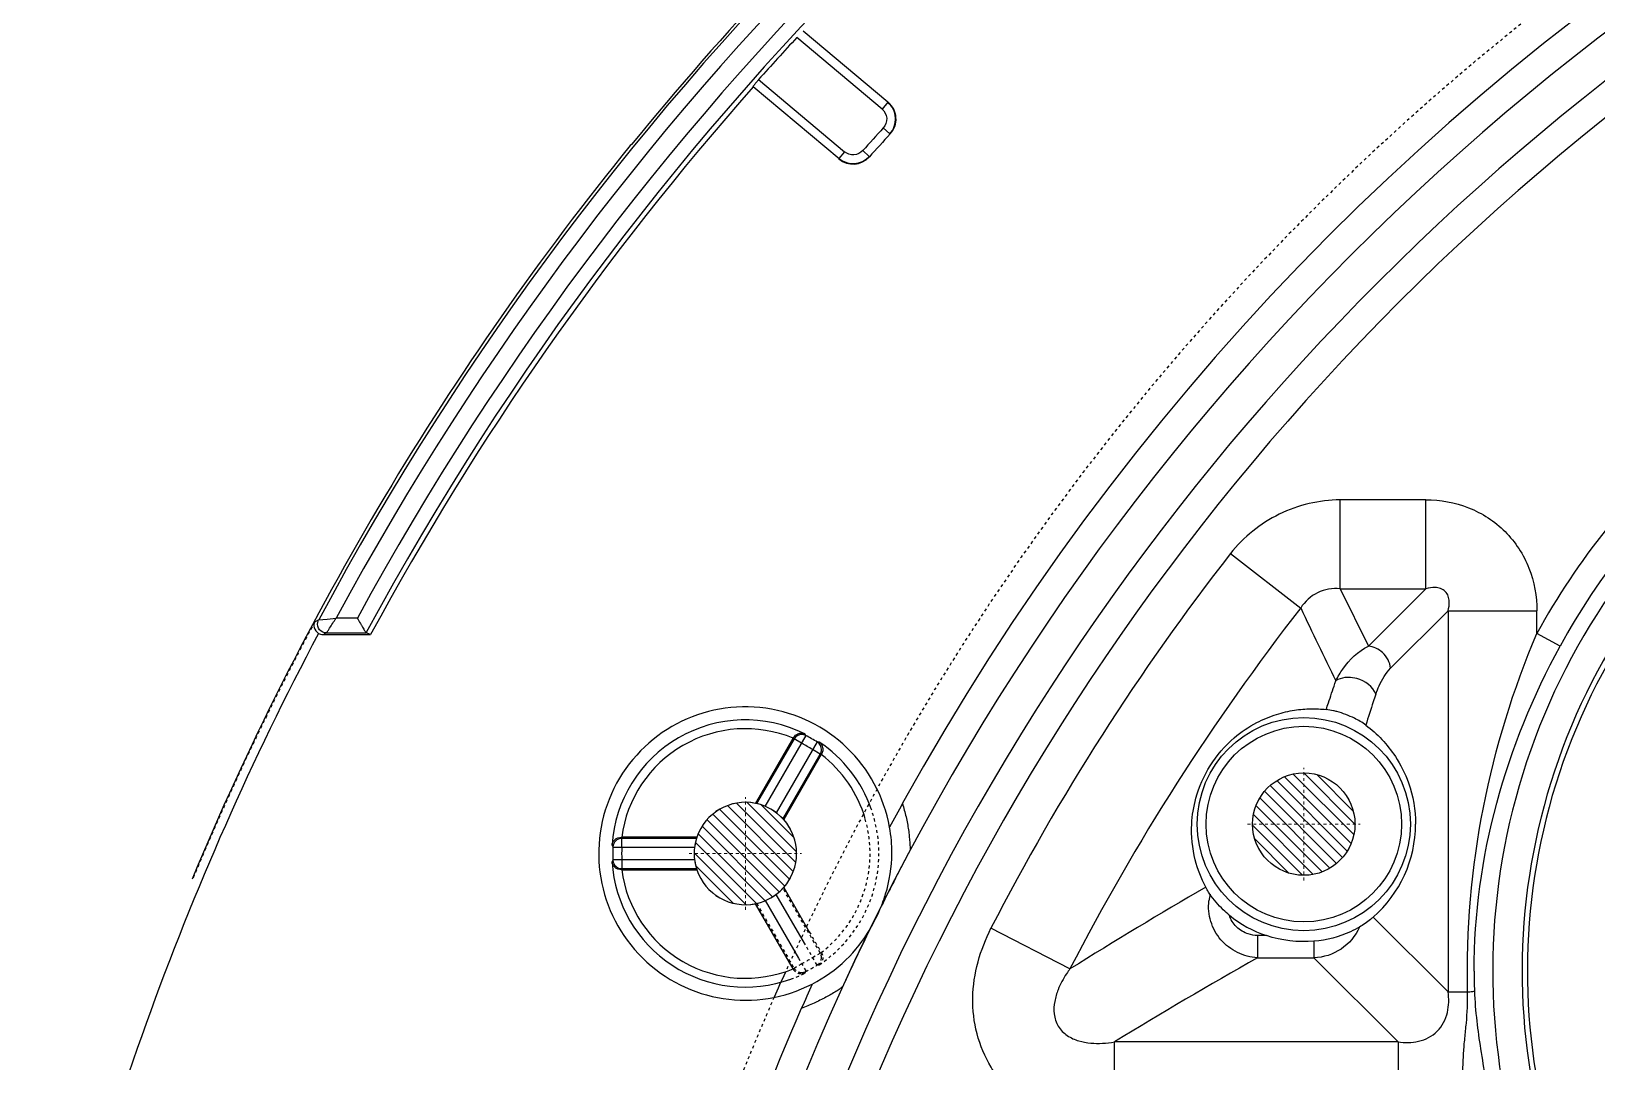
# Model space of a CAD drawing. Header units: millimetres. Extents: x 2432 to 4206, y 1282 to 1824.
# Drawn here: x 3735.4 to 3788.9, y 1583 to 1618.2 of the extents above; entities that cross this region are included whole.
import ezdxf

# ---------------------------------------------------------------- set-up
doc = ezdxf.new("R2010")
doc.units = ezdxf.units.MM
doc.linetypes.add('CENTER', pattern=[0.6, 0.375, -0.075, 0.075, -0.075])
doc.linetypes.add('HIDDEN', pattern=[0.2, 0.1, -0.1])
doc.layers.add('21', color=7, linetype='Continuous')
doc.layers.add('insert', color=85, linetype='Continuous', lineweight=20)

# ---------------------------------------------------------------- blocks, each defined once
blk = doc.blocks.new('insert_cir_3.5')
at = {"layer": 'insert'}
h = blk.add_hatch(dxfattribs=at)
h.set_pattern_fill('_ANSI31', color=123, scale=0.0875, angle=90, style=0)
h.set_pattern_definition([(135, (-3527.1127, 221.18007), (-0.196443103, -0.196443103), [])])
h.paths.add_polyline_path([(-1.75, 0, 1), (1.75, 0, 1)])
at = {"layer": 'insert', "color": 1, "linetype": 'CENTER', "ltscale": 0.108846}
for p, q in [((0, -1.925), (0, 1.925)), ((-1.925, 0), (1.925, 0))]:
    blk.add_line(p, q, dxfattribs=at)
at = {"layer": 'insert'}
blk.add_circle((0, 0), 1.75, dxfattribs=at)

msp = doc.modelspace()

# ---------------------------------------------------------------- linework, layer by layer
at = {"layer": '21', "color": 7, "linetype": 'Continuous'}
for p, q in [((3764.68, 1615.768), (3761.788, 1618.195)), ((3764.487, 1615.539), (3761.572, 1617.985)), ((3760.266, 1616.544), (3763.206, 1614.077)), ((3760.08, 1616.295), (3760.078, 1616.311)), ((3763.015, 1613.832), (3760.08, 1616.295)), ((3764.68, 1615.768), (3764.487, 1615.539)), ((3764.697, 1615.769), (3764.68, 1615.768)), ((3764.529, 1614.89), (3764.75, 1614.687)), ((3764.75, 1614.687), (3764.766, 1614.688)), ((3763.206, 1614.077), (3763.014, 1613.847)), ((3764.052, 1613.92), (3763.829, 1614.121)), ((3764.053, 1613.904), (3764.052, 1613.92)), ((3763.014, 1613.847), (3763.015, 1613.832)), ((3780.151, 1599.139), (3780.151, 1602.18)), ((3783.08, 1602.18), (3780.151, 1602.18)), ((3783.08, 1599.139), (3783.08, 1602.18)), ((3776.402, 1600.347), (3778.802, 1598.479)), ((3780.151, 1599.139), (3781.118, 1597.177)), ((3780.151, 1599.139), (3783.08, 1599.139)), ((3781.118, 1597.177), (3783.08, 1599.139)), ((3783.84, 1598.379), (3781.878, 1596.417)), ((3783.84, 1598.379), (3783.84, 1585.356)), ((3783.84, 1598.379), (3786.881, 1598.379)), ((3786.881, 1597.611), (3786.881, 1598.379)), ((3745.088, 1598.012), (3745.222, 1598.071)), ((3745.222, 1598.072), (3745.51, 1598.099)), ((3745.51, 1598.099), (3745.819, 1598.128)), ((3746.544, 1598.128), (3745.819, 1598.128)), ((3745.365, 1597.573), (3746.999, 1597.573)), ((3745.487, 1597.628), (3746.842, 1597.628)), ((3746.999, 1597.573), (3746.842, 1597.628)), ((3787.673, 1597.179), (3786.881, 1597.611)), ((3779.972, 1595.894), (3780.004, 1595.989)), ((3760.493, 1591.698), (3761.889, 1594.115)), ((3761.875, 1594.122), (3761.842, 1594.178)), ((3760.162, 1591.801), (3761.447, 1594.027)), ((3761.477, 1594.004), (3760.233, 1591.849)), ((3762.264, 1593.899), (3760.868, 1591.482)), ((3761.738, 1593.854), (3761.477, 1594.004)), ((3762.374, 1593.487), (3762.113, 1593.638)), ((3762.341, 1593.89), (3762.277, 1593.89)), ((3762.408, 1593.472), (3761.123, 1591.246)), ((3761.129, 1591.331), (3762.374, 1593.487)), ((3755.254, 1590.374), (3755.286, 1590.318)), ((3758.153, 1590.641), (3755.578, 1590.641)), ((3755.587, 1590.302), (3755.587, 1590.604)), ((3758.076, 1590.604), (3755.587, 1590.604)), ((3755.286, 1589.854), (3755.254, 1589.798)), ((3755.285, 1590.302), (3758.076, 1590.302)), ((3758.076, 1589.87), (3755.285, 1589.87)), ((3755.587, 1589.87), (3755.587, 1589.569)), ((3755.578, 1589.531), (3758.153, 1589.531)), ((3755.587, 1589.569), (3758.076, 1589.569)), ((3761.123, 1588.926), (3761.998, 1587.412)), ((3761.447, 1586.145), (3760.162, 1588.371)), ((3760.493, 1588.474), (3761.626, 1586.513)), ((3761.834, 1587.017), (3760.868, 1588.69)), ((3781.284, 1587.912), (3783.84, 1585.356)), ((3770.913, 1586.14), (3768.211, 1587.534)), ((3777.321, 1587.279), (3777.321, 1586.519)), ((3777.631, 1587.279), (3777.321, 1587.279)), ((3779.257, 1587.087), (3779.257, 1586.519)), ((3777.321, 1586.519), (3779.257, 1586.519)), ((3782.13, 1583.646), (3779.257, 1586.519)), ((3783.84, 1585.356), (3784.51, 1585.356)), ((3772.434, 1580.605), (3772.434, 1583.646)), ((3782.13, 1583.646), (3772.434, 1583.646)), ((3782.13, 1583.646), (3782.13, 1580.605))]:
    msp.add_line(p, q, dxfattribs=at)
at = {"layer": '21', "color": 8, "linetype": 'HIDDEN'}
for p, q in [((3755.922, 1614.322), (3755.877, 1614.292)), ((3745.487, 1597.628), (3745.365, 1597.573)), ((3760.233, 1591.849), (3760.2, 1591.793)), ((3761.097, 1591.275), (3761.129, 1591.331)), ((3758.141, 1590.604), (3758.076, 1590.604)), ((3758.076, 1589.569), (3758.141, 1589.569)), ((3762.374, 1586.685), (3761.097, 1588.897)), ((3760.2, 1588.38), (3761.477, 1586.168)), ((3761.998, 1587.412), (3762.408, 1586.7)), ((3762.264, 1586.273), (3761.834, 1587.017)), ((3762.113, 1586.535), (3762.374, 1586.685)), ((3761.477, 1586.168), (3761.738, 1586.318)), ((3761.626, 1586.513), (3761.889, 1586.057)), ((3761.842, 1585.994), (3761.875, 1586.05)), ((3762.277, 1586.282), (3762.341, 1586.282))]:
    msp.add_line(p, q, dxfattribs=at)
at = {"layer": '21', "color": 7, "linetype": 'Continuous'}
for radius in [3.644, 3.343, 1.75]:
    msp.add_circle((3778.908, 1591.091), radius, dxfattribs=at)
for centre, radius, start, end in [((3835.188, 1549.886), 102.057, 14.96291, 151.82661), ((3835.188, 1549.886), 101.558, 14.96291, 151.63947), ((3835.188, 1549.886), 100.92, 15.05965, 151.44394), ((3835.188, 1549.886), 100.421, 15.05965, 151.60566), ((3841.218, 1549.886), 86.816, 91.13101, 151.13064), ((3841.218, 1549.886), 85.811, 91.12889, 269.34896), ((3841.218, 1549.886), 84.503, 92.75328, 175.97781), ((3841.218, 1549.886), 83.513, 92.75328, 175.96569), ((3835.188, 1549.886), 102.152, 132.52014, 140.8918), ((3835.188, 1549.886), 100.283, 137.22929, 138.34033), ((3835.188, 1549.886), 100.256, 138.51771, 151.59809), ((3764.197, 1615.194), 0.75, 317.4653, 49.9215), ((3764.216, 1615.195), 0.749, 317.3424, 50.0361), ((3835.188, 1549.886), 96.011, 137.38666, 138.00747), ((3835.188, 1549.886), 95.7, 137.37957, 138.01402), ((3835.188, 1549.886), 102.168, 140.92067, 157.36202), ((3763.495, 1614.422), 0.75, 230.0472, 317.9603), ((3763.496, 1614.405), 0.748, 229.95, 318.0626), ((3808.053, 1586.066), 22.684, 90, 295), ((3808.053, 1586.066), 21.679, 90, 295), ((3808.053, 1586.066), 21.5, 90, 295), ((3808.053, 1586.066), 24.115, 131.0428, 151.3972), ((3808.053, 1586.066), 23.213, 131.0433, 151.397), ((3841.218, 1549.886), 82.142, 142.09776, 152.7208), ((3841.218, 1549.886), 79.102, 142.09775, 152.72083), ((4108.48, 1756.085), 365.414, 205.5505, 205.98412), ((3835.188, 1549.886), 101.845, 152.05558, 168.47329), ((3759.813, 1590.086), 5.014, 10.297, 297.1443), ((3759.813, 1590.086), 4.568, 63.6157, 176.3843), ((3759.813, 1590.086), 4.266, 67.4766, 172.523), ((3761.739, 1593.853), 0.302, 90.1458, 149.8831), ((3759.813, 1590.086), 4.533, 57.0687, 62.9313), ((3759.813, 1590.086), 4.231, 57.0687, 62.9313), ((3762.112, 1593.637), 0.302, 359.9878, 56.9469), ((3759.813, 1590.086), 4.568, 19.5892, 56.3843), ((3759.813, 1590.086), 4.266, 16.1731, 52.5232), ((3759.813, 1590.086), 1.75, 78.4961, 161.5039), ((3759.813, 1590.086), 1.75, 42.8005, 77.1995), ((3841.3, 1549.85), 86.905, 151.13592, 151.75094), ((3759.813, 1590.086), 1.75, 318.4961, 41.5039), ((3760.032, 1590.129), 4.79, 359.4807, 10.262), ((3759.813, 1590.086), 4.533, 177.0687, 182.9313), ((3755.587, 1590.302), 0.302, 90.0834, 176.9398), ((3759.813, 1590.086), 1.75, 162.8005, 197.1995), ((3759.813, 1590.086), 4.568, 183.6157, 289.8707), ((3755.587, 1589.87), 0.302, 183.0735, 269.8872), ((3759.813, 1590.086), 4.231, 177.0687, 182.9313), ((3841.305, 1549.854), 85.918, 151.99602, 153.43253), ((3759.813, 1590.086), 4.266, 187.4767, 292.5232), ((3759.813, 1590.086), 1.75, 198.4961, 281.5039), ((3759.813, 1590.086), 1.75, 282.8005, 317.1995), ((3866.217, 1433.137), 180.258, 120.19546, 121.91825), ((3758.853, 1590.56), 6.052, 329.6615, 337.7886), ((3777.442, 1588.273), 1.789, 166.4764, 173.6418), ((3778.908, 1591.091), 4.02, 230.729, 251.481), ((3841.305, 1549.854), 85.918, 154.01537, 155.45415), ((3864.578, 1432.482), 177.034, 119.53021, 121.36516), ((3806.04, 1586.065), 21.307, 179.9978, 181.8352), ((3841.218, 1549.886), 87.821, 155.70987, 156.30974), ((3868.842, 1537.482), 117.096, 155.72379, 156.17323), ((3841.218, 1549.886), 86.816, 156.29691, 176.00504)]:
    msp.add_arc(centre, radius, start, end, dxfattribs=at)
at = {"layer": '21', "color": 8, "linetype": 'HIDDEN'}
for centre, radius, start, end in [((3841.218, 1549.886), 87.821, 218.45894, 155.70987), ((3835.188, 1549.886), 102.147, 151.89165, 157.36659), ((3759.813, 1590.086), 1.75, 77.1995, 78.4961), ((3759.813, 1590.086), 4.568, 303.6157, 19.5892), ((3759.813, 1590.086), 1.75, 41.5039, 42.8005), ((3759.813, 1590.086), 4.266, 307.4766, 16.1731), ((3759.813, 1590.086), 1.75, 161.5039, 162.8005), ((3759.813, 1590.086), 1.75, 197.1995, 198.4961), ((3759.813, 1590.086), 1.75, 317.1995, 318.4961), ((3759.813, 1590.086), 1.75, 281.5039, 282.8005), ((3761.738, 1586.319), 0.302, 210.118, 269.9212), ((3759.813, 1590.086), 4.231, 297.0687, 302.9313), ((3759.813, 1590.086), 4.533, 297.0687, 302.9313), ((3762.112, 1586.535), 0.302, 303.0563, 0.0346), ((3759.813, 1590.086), 4.568, 289.8707, 296.3843), ((3841.218, 1549.886), 87.821, 156.30974, 163.36843)]:
    msp.add_arc(centre, radius, start, end, dxfattribs=at)
at = {"layer": '21', "color": 7, "linetype": 'Continuous'}
msp.add_ellipse((3778.476, 1591.091), major_axis=(4.254, 0), ratio=0.994844, start_param=-0.849797, end_param=0, dxfattribs=at)
for points, knots in [([(3760.266, 1616.544), (3760.241, 1616.517), (3760.196, 1616.465), (3760.144, 1616.402), (3760.111, 1616.36), (3760.093, 1616.337), (3760.084, 1616.322), (3760.078, 1616.314), (3760.078, 1616.311)], [0, 0, 0, 0, 0.369923, 0.68805, 0.812437, 0.907636, 0.970677, 1, 1, 1, 1]), ([(3764.487, 1615.539), (3764.575, 1615.46), (3764.704, 1615.227), (3764.606, 1614.979), (3764.529, 1614.89)], [0, 0, 0, 0, 0.5, 1, 1, 1, 1]), ([(3763.829, 1614.121), (3763.752, 1614.039), (3763.53, 1613.922), (3763.294, 1614.007), (3763.206, 1614.077)], [0, 0, 0, 0, 0.5, 1, 1, 1, 1]), ([(3780.151, 1602.18), (3779.439, 1602.169), (3777.998, 1601.835), (3776.849, 1600.903), (3776.402, 1600.347)], [0, 0, 0, 0, 0.499999, 1, 1, 1, 1]), ([(3783.08, 1602.18), (3783.577, 1602.18), (3784.582, 1601.999), (3785.866, 1601.165), (3786.7, 1599.88), (3786.881, 1598.876), (3786.881, 1598.379)], [0, 0, 0, 0, 0.250179, 0.500039, 0.749876, 1, 1, 1, 1]), ([(3780.151, 1599.139), (3779.892, 1599.161), (3779.347, 1599.075), (3778.943, 1598.698), (3778.802, 1598.479)], [0, 0, 0, 0, 0.499993, 1, 1, 1, 1]), ([(3783.84, 1598.379), (3783.869, 1598.484), (3783.897, 1598.654), (3783.858, 1598.888), (3783.758, 1599.057), (3783.589, 1599.157), (3783.356, 1599.196), (3783.185, 1599.168), (3783.08, 1599.139)], [0, 0, 0, 0, 0.23344, 0.36108, 0.499976, 0.638913, 0.766556, 1, 1, 1, 1]), ([(3745.088, 1598.012), (3745.058, 1597.952), (3745.04, 1597.789), (3745.144, 1597.653), (3745.217, 1597.612)], [0, 0, 0, 0, 0.443658, 1, 1, 1, 1]), ([(3745.488, 1597.628), (3745.402, 1597.628), (3745.221, 1597.71), (3745.177, 1597.903), (3745.192, 1597.987)], [0, 0, 0, 0, 0.500218, 1, 1, 1, 1]), ([(3745.539, 1597.702), (3745.558, 1597.731), (3745.651, 1597.872), (3745.741, 1598.017), (3745.819, 1598.128)], [0, 0, 0, 0, 0.200091, 1, 1, 1, 1]), ([(3746.544, 1598.128), (3746.58, 1598.069), (3746.631, 1597.981), (3746.698, 1597.869), (3746.743, 1597.794), (3746.781, 1597.731), (3746.81, 1597.679), (3746.831, 1597.649), (3746.839, 1597.63), (3746.845, 1597.628)], [0, 0, 0, 0, 0.354003, 0.520477, 0.672323, 0.802625, 0.904299, 0.971527, 1, 1, 1, 1]), ([(3745.487, 1597.628), (3745.489, 1597.629), (3745.494, 1597.637), (3745.512, 1597.66), (3745.527, 1597.684), (3745.539, 1597.702)], [0, 0, 0, 0, 0.087438, 0.288178, 1, 1, 1, 1]), ([(3784.509, 1585.356), (3784.457, 1587.466), (3784.826, 1591.672), (3786.068, 1595.703), (3786.88, 1597.611)], [0, 0, 0, 0, 0.504385, 1, 1, 1, 1]), ([(3780.004, 1595.989), (3780.073, 1596.13), (3780.353, 1596.601), (3780.769, 1597.001), (3781.118, 1597.177)], [0, 0, 0, 0, 0.286422, 1, 1, 1, 1]), ([(3781.878, 1596.417), (3781.857, 1596.617), (3781.664, 1596.987), (3781.295, 1597.158), (3781.118, 1597.177)], [0, 0, 0, 0, 0.530513, 1, 1, 1, 1]), ([(3784.733, 1586.066), (3784.734, 1587.996), (3785.271, 1591.872), (3786.748, 1595.483), (3787.673, 1597.179)], [0, 0, 0, 0, 0.499799, 1, 1, 1, 1]), ([(3781.371, 1595.532), (3781.404, 1595.629), (3781.528, 1595.947), (3781.71, 1596.247), (3781.878, 1596.417)], [0, 0, 0, 0, 0.302088, 1, 1, 1, 1]), ([(3779.671, 1595.01), (3779.697, 1595.084), (3779.798, 1595.379), (3779.899, 1595.673), (3779.972, 1595.894)], [0, 0, 0, 0, 0.253078, 1, 1, 1, 1]), ([(3780.429, 1596.108), (3780.389, 1596.108), (3780.241, 1596.099), (3780.092, 1596.052), (3780.004, 1595.989)], [0, 0, 0, 0, 0.266995, 1, 1, 1, 1]), ([(3781.371, 1595.532), (3781.287, 1595.798), (3780.9, 1596.056), (3780.528, 1596.108), (3780.429, 1596.108)], [0, 0, 0, 0, 0.737791, 1, 1, 1, 1]), ([(3781.371, 1595.532), (3781.342, 1595.445), (3781.225, 1595.094), (3781.112, 1594.742), (3781.028, 1594.477)], [0, 0, 0, 0, 0.247598, 1, 1, 1, 1]), ([(3775.077, 1591.091), (3775.092, 1591.389), (3775.205, 1592.089), (3775.662, 1593.132), (3776.414, 1594.006), (3777.229, 1594.556), (3777.941, 1594.848), (3778.568, 1594.997), (3779.138, 1595.046), (3779.499, 1595.028), (3779.671, 1595.01)], [0, 0, 0, 0, 0.132674, 0.312703, 0.499372, 0.637404, 0.746303, 0.839707, 0.923143, 1, 1, 1, 1]), ([(3780.042, 1594.936), (3780.002, 1594.947), (3779.879, 1594.977), (3779.754, 1595.001), (3779.67, 1595.01)], [0, 0, 0, 0, 0.326345, 1, 1, 1, 1]), ([(3781.03, 1594.476), (3780.909, 1594.566), (3780.59, 1594.748), (3780.248, 1594.88), (3780.042, 1594.936)], [0, 0, 0, 0, 0.414115, 1, 1, 1, 1]), ([(3761.449, 1594.031), (3761.476, 1594.083), (3761.554, 1594.167), (3761.662, 1594.2), (3761.712, 1594.202)], [0, 0, 0, 0, 0.538667, 1, 1, 1, 1]), ([(3781.028, 1594.477), (3781.422, 1594.183), (3782.003, 1593.566), (3782.587, 1592.39), (3782.73, 1591.569), (3782.73, 1591.091)], [0, 0, 0, 0, 0.376811, 0.633373, 1, 1, 1, 1]), ([(3761.449, 1594.031), (3761.458, 1594.03), (3761.472, 1594.021), (3761.476, 1594.008), (3761.477, 1594.004)], [0, 0, 0, 0, 0.702776, 1, 1, 1, 1]), ([(3762.341, 1593.89), (3762.378, 1593.863), (3762.443, 1593.787), (3762.463, 1593.689), (3762.461, 1593.638)], [0, 0, 0, 0, 0.473448, 1, 1, 1, 1]), ([(3762.461, 1593.638), (3762.46, 1593.625), (3762.455, 1593.568), (3762.434, 1593.512), (3762.41, 1593.476)], [0, 0, 0, 0, 0.241923, 1, 1, 1, 1]), ([(3762.411, 1593.476), (3762.405, 1593.483), (3762.391, 1593.491), (3762.377, 1593.488), (3762.374, 1593.487)], [0, 0, 0, 0, 0.702462, 1, 1, 1, 1]), ([(3765.187, 1591.795), (3765.228, 1591.642), (3765.31, 1591.345), (3765.383, 1590.971), (3765.416, 1590.686), (3765.431, 1590.495), (3765.445, 1590.334), (3765.451, 1590.237), (3765.447, 1590.196)], [0, 0, 0, 0, 0.291972, 0.569949, 0.70084, 0.821632, 0.923656, 1, 1, 1, 1]), ([(3775.556, 1588.936), (3775.402, 1589.23), (3775.129, 1589.929), (3775.057, 1590.681), (3775.077, 1591.091)], [0, 0, 0, 0, 0.447157, 1, 1, 1, 1]), ([(3755.254, 1590.374), (3755.261, 1590.441), (3755.334, 1590.589), (3755.495, 1590.644), (3755.578, 1590.641)], [0, 0, 0, 0, 0.449633, 1, 1, 1, 1]), ([(3755.578, 1589.531), (3755.495, 1589.527), (3755.334, 1589.583), (3755.261, 1589.731), (3755.254, 1589.798)], [0, 0, 0, 0, 0.55218, 1, 1, 1, 1]), ([(3764.456, 1588.272), (3764.513, 1588.413), (3764.721, 1588.996), (3764.818, 1589.619), (3764.822, 1590.086)], [0, 0, 0, 0, 0.245874, 1, 1, 1, 1]), ([(3755.578, 1589.531), (3755.574, 1589.54), (3755.575, 1589.556), (3755.584, 1589.566), (3755.587, 1589.569)], [0, 0, 0, 0, 0.70286, 1, 1, 1, 1]), ([(3775.696, 1588.701), (3775.682, 1588.722), (3775.633, 1588.799), (3775.587, 1588.878), (3775.556, 1588.936)], [0, 0, 0, 0, 0.280523, 1, 1, 1, 1]), ([(3776.36, 1587.981), (3776.289, 1588.04), (3776.044, 1588.257), (3775.827, 1588.507), (3775.696, 1588.701)], [0, 0, 0, 0, 0.282682, 1, 1, 1, 1]), ([(3777.322, 1586.519), (3777.087, 1586.534), (3776.616, 1586.658), (3776.038, 1587.105), (3775.682, 1587.746), (3775.637, 1588.235), (3775.664, 1588.471)], [0, 0, 0, 0, 0.247987, 0.498341, 0.749793, 1, 1, 1, 1]), ([(3777.321, 1587.279), (3777.216, 1587.279), (3776.954, 1587.332), (3776.588, 1587.55), (3776.395, 1587.826), (3776.363, 1587.979)], [0, 0, 0, 0, 0.25073, 0.626161, 1, 1, 1, 1]), ([(3781.284, 1587.912), (3781.252, 1587.885), (3781.102, 1587.759), (3780.94, 1587.647), (3780.809, 1587.568)], [0, 0, 0, 0, 0.215635, 1, 1, 1, 1]), ([(3762.1, 1585.624), (3762.52, 1585.84), (3763.278, 1586.385), (3763.851, 1587.118), (3764.076, 1587.503)], [0, 0, 0, 0, 0.514195, 1, 1, 1, 1]), ([(3772.434, 1580.605), (3772.021, 1580.617), (3771.194, 1580.694), (3770.009, 1581.094), (3769.138, 1581.673), (3768.561, 1582.267), (3768.085, 1582.946), (3767.68, 1583.911), (3767.532, 1585.155), (3767.724, 1586.391), (3768.032, 1587.162), (3768.211, 1587.534)], [0, 0, 0, 0, 0.125039, 0.249932, 0.374977, 0.437549, 0.50013, 0.625154, 0.750018, 0.874999, 1, 1, 1, 1]), ([(3780.822, 1587.576), (3780.72, 1587.515), (3780.232, 1587.263), (3779.686, 1587.124), (3779.257, 1587.087)], [0, 0, 0, 0, 0.215793, 1, 1, 1, 1]), ([(3780.809, 1587.568), (3780.677, 1587.27), (3780.236, 1586.74), (3779.581, 1586.531), (3779.257, 1586.519)], [0, 0, 0, 0, 0.500695, 1, 1, 1, 1]), ([(3770.913, 1586.141), (3770.873, 1586.086), (3770.715, 1585.864), (3770.583, 1585.622), (3770.507, 1585.431)], [0, 0, 0, 0, 0.248178, 1, 1, 1, 1]), ([(3763.151, 1585.547), (3763.12, 1585.517), (3763.041, 1585.457), (3762.847, 1585.329), (3762.553, 1585.157), (3762.155, 1584.964), (3761.871, 1584.847), (3761.725, 1584.785)], [0, 0, 0, 0, 0.079221, 0.182141, 0.430735, 0.708381, 1, 1, 1, 1]), ([(3770.507, 1585.431), (3770.456, 1585.302), (3770.375, 1585.029), (3770.343, 1584.594), (3770.484, 1584.162), (3770.803, 1583.839), (3771.204, 1583.666), (3771.751, 1583.571), (3772.166, 1583.6), (3772.433, 1583.646)], [0, 0, 0, 0, 0.123022, 0.249639, 0.380261, 0.511298, 0.638024, 0.760732, 1, 1, 1, 1]), ([(3782.13, 1583.646), (3782.362, 1583.618), (3782.849, 1583.606), (3783.529, 1583.957), (3783.872, 1584.636), (3783.874, 1585.125), (3783.84, 1585.356)], [0, 0, 0, 0, 0.245134, 0.499509, 0.755178, 1, 1, 1, 1]), ([(3784.44, 1581.17), (3784.391, 1581.525), (3784.331, 1582.225), (3784.354, 1583.095), (3784.414, 1583.776), (3784.49, 1584.469), (3784.517, 1584.999), (3784.51, 1585.356)], [0, 0, 0, 0, 0.25646, 0.501036, 0.621599, 0.744503, 1, 1, 1, 1]), ([(3784.51, 1585.356), (3784.562, 1585.36), (3784.632, 1585.365), (3784.71, 1585.376), (3784.736, 1585.379), (3784.744, 1585.383)], [0, 0, 0, 0, 0.66895, 0.886184, 1, 1, 1, 1]), ([(3784.744, 1585.383), (3784.756, 1585.039), (3784.809, 1584.379), (3785.003, 1583.034), (3785.181, 1582.034), (3785.323, 1581.351)], [0, 0, 0, 0, 0.252851, 0.486905, 1, 1, 1, 1])]:
    msp.add_open_spline(points, degree=3, knots=knots, dxfattribs=at)
for points in [[(3745.192, 1597.987), (3745.198, 1598.016), (3745.208, 1598.045), (3745.222, 1598.071)], [(3745.217, 1597.612), (3745.262, 1597.587), (3745.314, 1597.573), (3745.365, 1597.573)], [(3761.712, 1594.202), (3761.756, 1594.204), (3761.802, 1594.196), (3761.842, 1594.178)], [(3761.875, 1594.122), (3761.833, 1594.143), (3761.785, 1594.155), (3761.738, 1594.155)], [(3762.374, 1593.487), (3762.399, 1593.532), (3762.414, 1593.586), (3762.414, 1593.637)], [(3755.578, 1590.641), (3755.571, 1590.63), (3755.579, 1590.614), (3755.587, 1590.604)], [(3779.257, 1587.087), (3778.713, 1587.04), (3778.148, 1587.106), (3777.631, 1587.279)]]:
    msp.add_open_spline(points, degree=3, dxfattribs=at)
at = {"layer": '21', "color": 8, "linetype": 'HIDDEN'}
for points, knots in [([(3762.411, 1586.696), (3762.405, 1586.689), (3762.391, 1586.681), (3762.377, 1586.684), (3762.374, 1586.685)], [0, 0, 0, 0, 0.702728, 1, 1, 1, 1]), ([(3762.41, 1586.696), (3762.418, 1586.684), (3762.446, 1586.634), (3762.459, 1586.576), (3762.461, 1586.534)], [0, 0, 0, 0, 0.25971, 1, 1, 1, 1]), ([(3761.449, 1586.141), (3761.459, 1586.142), (3761.472, 1586.151), (3761.476, 1586.164), (3761.477, 1586.168)], [0, 0, 0, 0, 0.702463, 1, 1, 1, 1]), ([(3761.712, 1585.97), (3761.662, 1585.972), (3761.554, 1586.005), (3761.476, 1586.089), (3761.449, 1586.141)], [0, 0, 0, 0, 0.46148, 1, 1, 1, 1]), ([(3762.461, 1586.534), (3762.462, 1586.484), (3762.443, 1586.386), (3762.378, 1586.309), (3762.341, 1586.282)], [0, 0, 0, 0, 0.522107, 1, 1, 1, 1])]:
    msp.add_open_spline(points, degree=3, knots=knots, dxfattribs=at)
for points in [[(3762.414, 1586.535), (3762.414, 1586.587), (3762.399, 1586.64), (3762.374, 1586.685)], [(3761.738, 1586.017), (3761.785, 1586.017), (3761.833, 1586.029), (3761.875, 1586.05)], [(3761.842, 1585.994), (3761.802, 1585.976), (3761.756, 1585.968), (3761.712, 1585.97)]]:
    msp.add_open_spline(points, degree=3, dxfattribs=at)

# ---------------------------------------------------------------- block references
at = {"layer": 'insert'}
for p in [(3778.908, 1591.091), (3759.813, 1590.086)]:
    msp.add_blockref('insert_cir_3.5', p, dxfattribs=at)

doc.saveas('drawing.dxf')
